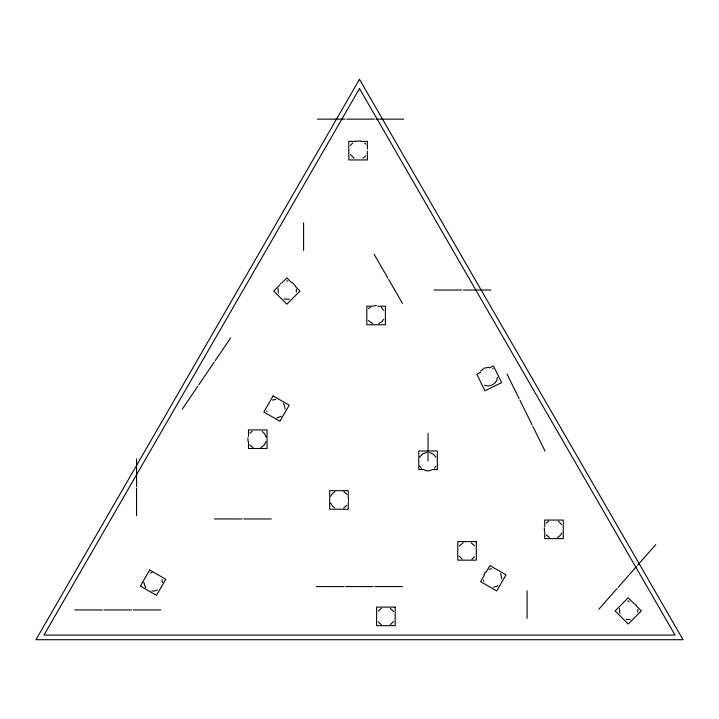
<?xml version="1.0" encoding="UTF-8"?>
<svg xmlns="http://www.w3.org/2000/svg" width="719" height="719" viewBox="0 0 719 719"><rect width="100%" height="100%" fill="white"/><g stroke="black" fill="none" stroke-linecap="round" stroke-linejoin="round"><path stroke-width="1.08" d="M162.314 582.48L162.072 579.586M348.562 500.442L348.526 498.689M501.754 578.687L500.676 573.618M247.875 437.898L248.055 441.376M497.404 377.268C497.18 383.335 490.169 387.685 484.633 385.177M544.292 527.809L544.472 531.287M278.064 288.409L278.307 293.019M296.264 292.076L296.381 289.173M619.544 608.616L619.787 613.226M637.744 612.282L637.861 609.388M266.039 441.565L264.161 445.151L260.934 447.595M330.713 496.254L332.214 493.764L334.919 491.58M483.905 574.499L485.406 572.018M561.845 533.112L559.768 535.907L557.351 537.515M484.462 575.038L480.634 581.662L496.712 590.937L505.996 574.867L489.918 565.583L486.098 572.198M350.495 145.472L352.741 142.811M383.721 319.353L381.915 321.627L378.958 323.46M419.716 457.077L422.916 453.743L426.744 452.413M435.894 466.191L434.51 468.06M182.284 409.084L197.788 386.292M198.723 384.908L214.217 362.106M215.161 360.722L230.655 337.921M393.59 621.611L390.183 624.73M459.279 546.116L463.198 542.737M346.756 505.295L343.691 507.938M480.687 371.049L484.282 368.146L488.821 367.328M378.347 611.015L381.412 608.373M474.513 556.713L471.952 559.067M598.828 609.236L617.055 588.555M618.16 587.306L636.387 566.626M637.492 565.368L655.728 544.696M365.674 156.023L362.969 158.207M249.978 433.171L252.18 431.274M368.55 308.802L370.258 307.229M546.395 523.081L548.597 521.185M279.916 284.877L273.741 291.06L286.872 304.182L299.994 291.06L295.365 286.423M282.234 282.558L286.872 277.929L291.501 282.558M280.464 283.816L281.318 283.025M281.156 416.292L276.842 417.946M497.386 585.895L497.872 585.572M157.443 589.975L154.702 590.937L151.799 590.991M496.883 586.192L493.558 587.225M480.714 372.244L476.796 374.186L485.019 390.83L501.664 382.598L493.441 365.962L489.522 367.894M272.456 400.061L275.871 399.44M431.13 470.298L427.706 470.918L424.848 470.433M489.172 569.34L491.428 568.783M355.806 141.167L360.417 140.933M150.28 572.944L151.988 572.576M289.371 299.257L284.203 299.041M373.997 305.656L376.316 305.53M630.284 619.589L626.24 619.419M627.579 601.228L629.323 601.192M286.674 280.976L287.843 280.985M317.528 119.138L345.093 119.147M346.765 119.138L374.329 119.138M376.001 119.147L403.575 119.138M355.348 141.373L348.796 141.373L348.796 159.942L367.355 159.942L367.355 151.206M360.803 141.373L367.355 141.373L367.355 149.022M434.042 290.027L461.607 290.027M463.279 290.027L490.852 290.027M373.386 306.213L366.834 306.213L366.834 324.772L385.402 324.772L385.402 306.213L377.763 306.213M424.246 469.543L418.791 469.543L418.791 450.975L437.35 450.975L437.35 469.543L431.894 469.543M214.46 518.947L242.024 518.956M243.696 518.956L271.261 518.956M316.432 586.578L343.997 586.587M345.668 586.578L373.242 586.587M374.914 586.587L402.478 586.587M74.722 609.955L102.287 609.964M103.958 609.964L131.532 609.955M133.204 609.964L160.768 609.955M429.638 452.53L433.341 454.183L435.984 457.248M372.676 323.586L368.425 320.629M549.442 537.426L546.269 534.909M471.107 542.818L474.63 545.802M253.025 447.515L249.853 444.998M354.027 158.117L350.405 154.414M492.704 368.496L493.198 368.802M343.862 491.67L346.873 494.384M334.748 507.848L332.475 506.041L330.641 503.084M390.363 608.463L393.688 611.662M381.241 624.64L378.239 621.926M292.22 282.459L295.338 285.856M558.546 521.284L561.665 524.69M462.011 558.96L459.171 556.066M262.129 431.373L264.637 433.782L266.084 436.945M381.169 307.337L383.82 310.41M364.578 142.937L365.8 144.186M634.419 603.951L628.235 597.768L615.113 610.898L628.235 624.02L641.366 610.898L635.964 605.488M421.379 468.33L419.626 466.02M635.479 604.167L636.207 605.074M145.49 587.171L145.84 587.639M283.34 403.35L284.634 405.947L285.057 408.823M374.078 254.202L387.856 278.073M388.7 279.52L402.478 303.4M145.166 586.686L143.791 582.282M506.976 373.97L519.172 398.686M519.918 400.186L532.114 424.911M532.851 426.403L545.056 451.128M483.833 581.329L483.483 580.224M266.767 410.935L266.92 411.502M544.723 526.623L544.723 520.071L563.292 520.071L563.292 538.639L544.723 538.639L544.723 532.087M527.081 590.865L527.081 618.43M428.039 433.296L428.039 460.87M348.248 498.321L348.248 490.682L329.679 490.682L329.679 509.241L348.248 509.241L348.248 501.601M303.598 222.908L303.598 250.473M248.495 436.487L248.495 429.935L267.055 429.935L267.055 448.494L248.495 448.494L248.495 441.942M136.574 458.965L136.574 486.529M136.574 488.201L136.574 515.766M359.5 79.297L35.95 639.703L683.05 639.703L359.5 79.297M359.5 88.581L43.985 635.066L675.015 635.066L359.5 88.581M149.678 569.996L140.394 586.075L156.472 595.359L165.747 579.28L149.678 569.996M273.112 395.917L263.828 411.987L279.907 421.271L289.191 405.192L273.112 395.917M476.311 541.587L457.751 541.587L457.751 560.155L476.311 560.155L476.311 541.587M395.18 607.106L376.612 607.106L376.612 625.674L395.18 625.674L395.18 607.106"/></g></svg>
